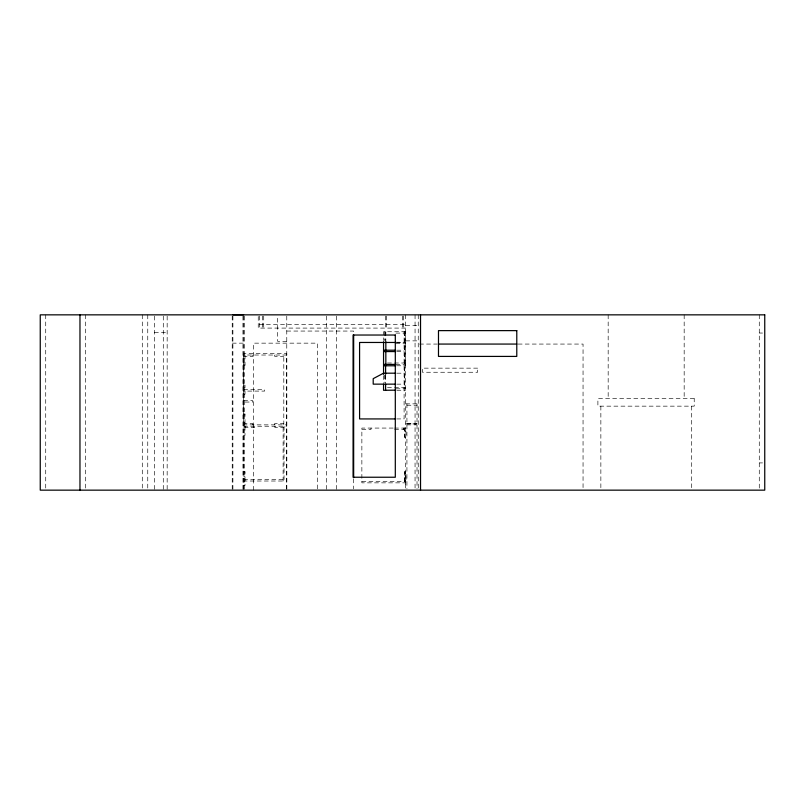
<?xml version="1.0" encoding="UTF-8"?>
<svg xmlns="http://www.w3.org/2000/svg" width="805" height="805" viewBox="0 0 805 805"><rect width="100%" height="100%" fill="white"/><g stroke="black" fill="none" stroke-linecap="round" stroke-linejoin="round"><path stroke-width="0.6" stroke-dasharray="4.03 3.02" d="M243.633 489.239L243.633 353.657L286.771 353.657L286.771 489.239M245.002 426.237L245.002 435.374L243.633 435.374M245.002 423.5L245.002 413.931L243.633 413.931M245.002 355.025L245.002 365.52L243.633 365.52M245.455 426.237L245.455 427.606L254.591 427.606L254.591 426.237M252.76 424.869L252.76 423.5L243.633 423.5M252.76 355.025L252.76 356.394L243.633 356.394M253.676 427.606L253.676 426.237M274.676 424.869L274.676 423.5L283.803 423.5M274.676 355.025L274.676 356.394L283.803 356.394M274.897 426.237L274.897 427.606L284.034 427.606M283.119 481.028L283.119 426.237M283.803 424.869L283.803 355.025M284.034 426.237L284.034 481.018L243.633 481.018M405.7 428.069L404.331 428.129L404.774 437.256L406.143 437.185L405.7 428.069L394.43 428.069M259.331 324.435L405.7 324.435M405.7 325.311L418.248 325.311M405.7 328.088L258.244 328.088L258.244 316.053M286.771 331.056L353.657 331.056L353.657 333.562M405.7 331.741L383.552 331.741L383.552 340.535M154.379 332.656L167.158 332.656M395.889 333.099L404.321 333.099M404.784 333.099L405.7 333.099M759.276 333.039L762.556 333.039M405.7 340.867L418.248 340.867M286.771 341.33L277.645 341.33L277.645 316.053M395.969 342.236L405.7 342.236M396.684 342.467L404.1 342.467M232.222 343.151L244.539 343.151M395.889 343.604L405.7 343.604M419.496 344.067L436.974 344.067M518.128 344.067L583.051 344.067L583.051 488.907M396.795 350.195L404.1 350.195M396.795 351.564L404.1 351.564M286.771 355.025L243.402 355.025L243.402 424.869L286.771 424.869M387.447 363.005L404.321 363.005M404.784 363.005L405.7 363.005M243.633 364.152L245.002 364.152M395.889 364.373L405.7 364.373M396.704 365.772L405.7 365.772M396.996 373.188L404.321 373.188M396.855 384.146L404.321 384.146M243.633 385.152L245.002 385.152L245.002 394.279L243.633 394.279M387.447 387.436L404.321 387.436M404.784 387.436L405.7 387.436M395.889 388.805L405.7 388.805M243.633 389.721L264.634 389.721L264.634 391.089L243.633 391.089M396.905 390.284L405.7 390.173M243.633 400.679L252.76 400.679L252.76 402.047L243.633 402.047M405.7 403.869L418.248 403.869M406.928 405.237L417.02 405.237M243.633 414.364L245.002 414.374M396.684 418.932L404.1 418.932L404.1 331.741M243.633 423.058L245.002 423.058M406.928 423.5L417.02 423.5M406.928 423.732L417.02 423.732M405.7 423.953L418.248 423.953M406.928 424.869L417.02 424.869M243.633 426.237L286.771 426.237M243.633 427.153L245.002 427.153M393.172 428.069L361.868 428.069L361.868 482.849L405.7 482.849M361.868 429.437L371.004 429.437L371.004 428.069M394.581 429.437L403.869 429.437L403.869 428.069M405.7 437.196L404.321 437.196L404.321 428.069M759.276 462.915L762.556 462.915M243.633 471.438L245.002 471.438L245.002 485.536L243.633 485.536M405.7 471.448L404.321 471.448L404.321 481.481M243.633 472.344L245.002 472.344M404.321 472.344L405.7 472.344M405.7 473.26L405.7 484.218M243.633 476.399L245.002 476.399M243.633 479.649L284.034 479.649M243.633 480.565L245.002 480.565M404.321 480.585L405.7 480.585M361.868 481.481L405.7 481.481M759.276 314.846L759.276 488.897M691.706 406.153L691.706 490.154M684.169 314.846L684.169 398.616M608.167 314.846L608.167 398.616M600.862 406.153L600.862 488.897M418.248 314.846L418.248 490.154M417.02 403.869L417.02 488.907M415.058 314.846L415.058 488.897M406.928 403.869L406.928 488.907M405.7 314.846L405.7 488.907M405.468 331.741L405.468 364.403M404.784 331.741L404.784 388.805M404.321 331.741L404.321 388.805M403.637 316.053L403.637 328.088M403.708 428.069L403.708 429.437M402.54 316.053L402.54 328.088M386.481 316.053L386.481 328.088M385.837 331.741L385.837 341.652M385.605 375.533L385.605 382.928M385.384 316.053L385.384 328.088M385.042 331.73L385.042 340.525M385.042 374.999L385.042 382.526M384.921 331.73L384.921 340.525M384.921 374.999L384.921 382.526M383.552 375.573L383.552 382.928M353.657 478.874L353.657 488.897M336.309 316.103L336.309 490.154M326.488 316.103L326.488 490.154M317.361 488.897L317.361 343.151L253.676 343.151L253.676 490.154M286.771 316.093L286.771 490.154M263.718 316.053L263.718 328.088M262.621 316.053L262.621 328.088M259.331 316.043L259.331 328.088M244.539 316.103L244.539 490.154M243.633 316.103L243.633 490.154M242.949 316.103L242.949 490.154M232.907 316.103L232.907 490.154M232.222 316.103L232.222 490.154M167.158 316.103L167.158 490.154M163.284 316.103L163.284 490.154M154.379 316.103L154.379 490.154M147.758 314.846L147.758 490.154M142.284 314.846L142.284 488.897M85.441 314.846L85.441 488.897M45.724 314.846L45.724 488.897M405.7 472.676L404.331 472.746L404.774 481.863L406.143 481.793L405.7 472.676M477.657 368.147L422.414 368.147L422.414 372.252L477.657 372.252L477.657 368.147M694.222 398.616L597.894 398.616L597.894 406.153L694.222 406.153L694.222 398.616"/><path stroke-width="1.21" d="M232.907 314.846L243.633 314.846M395.446 342.467L359.583 342.467L359.583 418.932L395.446 418.932M438.222 344.067L516.88 344.067M383.552 350.195L395.577 350.195M383.552 351.564L395.577 351.564M383.552 364.403L395.647 364.403M383.552 365.772L395.647 365.772M395.768 373.188L383.552 373.188L373.198 378.662L373.198 384.146L395.607 384.146M395.647 390.173L383.552 390.284L383.552 384.156M420.532 314.846L420.532 490.154M385.837 341.652L385.837 364.403M385.605 364.403L385.605 374.355M385.605 384.076L385.605 390.284M383.552 341.793L383.552 374.355M353.657 334.81L353.657 477.627M79.967 314.846L79.967 490.154M764.75 314.846L40.25 314.846L40.25 490.154L764.75 490.154L764.75 314.846M516.78 330.624L438.484 330.624L438.484 356.414L516.78 356.414L516.78 330.624M395.305 335.031L353.073 335.031L353.073 477.234L395.305 477.234L395.305 335.031"/></g></svg>
